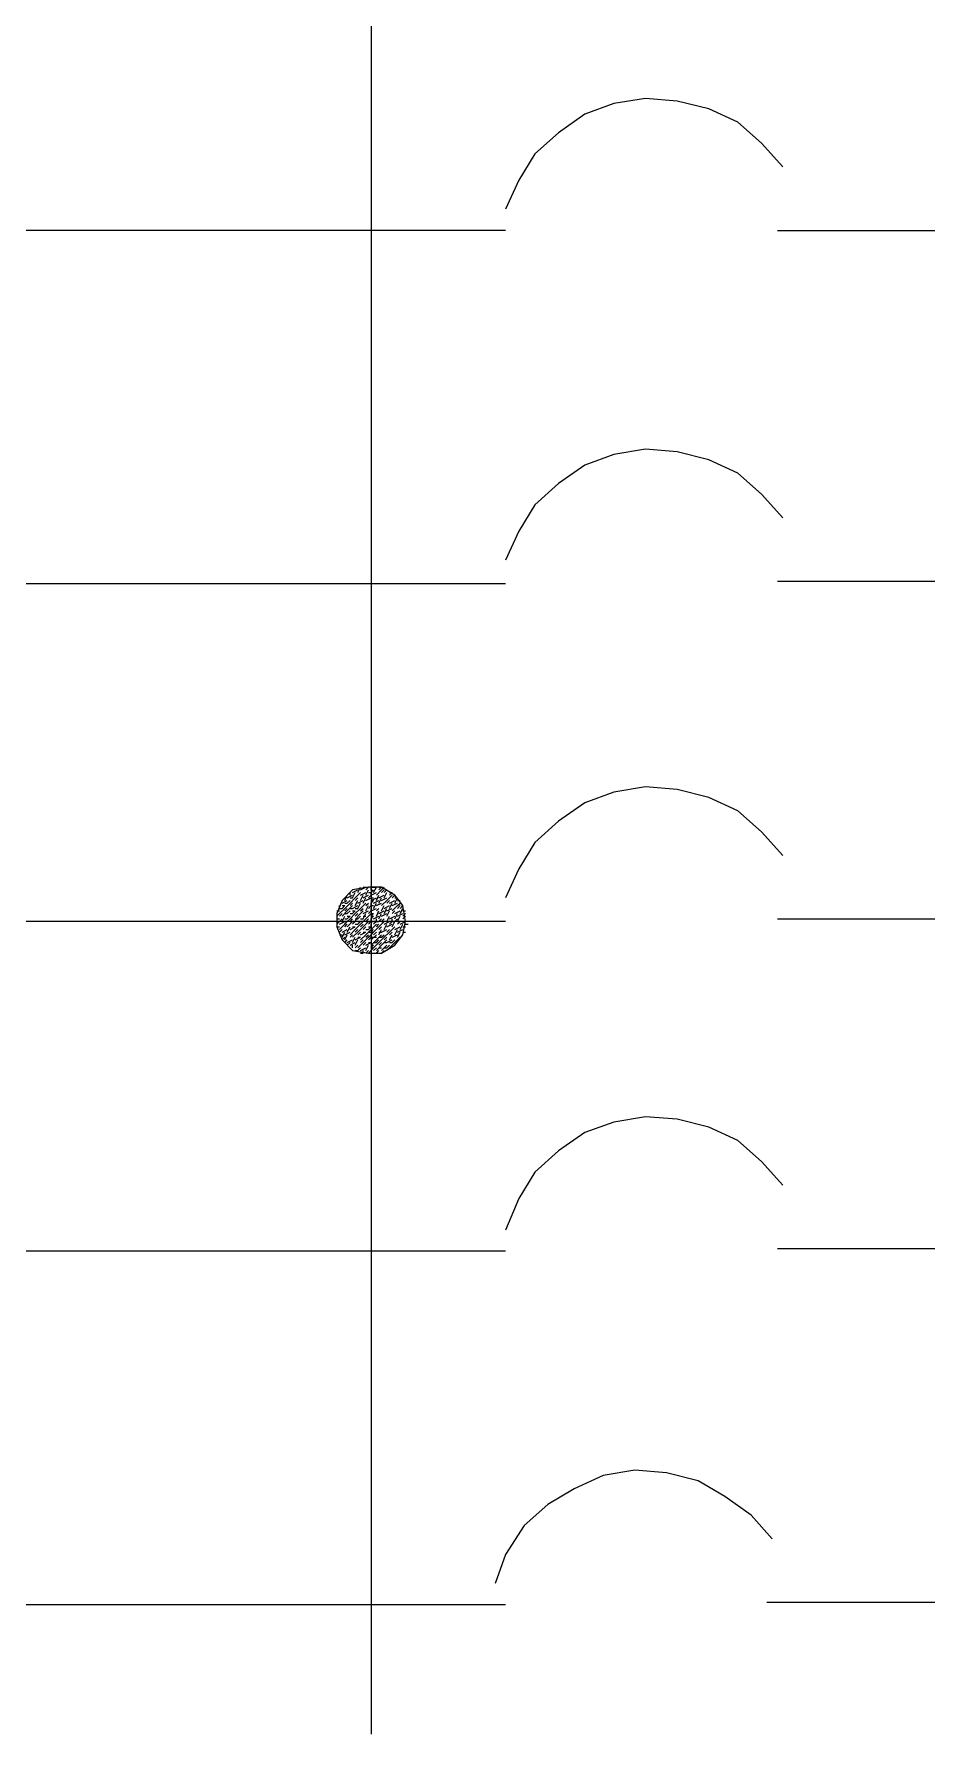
# Model space of a CAD drawing. Header units: metres. Extents: x 0 to 113, y -32 to 21.
# Drawn here: x 62.882 to 63.502, y -16 to -14.819 of the extents above; entities that cross this region are included whole.
import ezdxf

# ---------------------------------------------------------------- set-up
doc = ezdxf.new("R2010")
doc.units = ezdxf.units.M
doc.header["$LTSCALE"] = 0.5
doc.layers.add('TABLA', color=7, linetype='Continuous')

msp = doc.modelspace()

# ---------------------------------------------------------------- linework, layer by layer
at = {"layer": 'TABLA', "color": 7, "linetype": 'Continuous', "lineweight": 18, "true_color": 0x000007}
for p, q in [((63.1164, -13.8032), (63.1164, -15.9997)), ((63.2098, -14.9555), (62.3177, -14.9555)), ((63.3985, -14.9555), (63.5561, -14.9555)), ((63.2098, -15.2009), (62.3177, -15.2009)), ((63.3985, -15.1991), (63.5561, -15.1991)), ((63.0981, -15.4208), (63.0999, -15.4171)), ((63.0999, -15.4189), (63.1036, -15.4171)), ((63.1018, -15.4171), (63.1018, -15.4153)), ((63.1036, -15.4153), (63.1073, -15.4134)), ((63.1036, -15.4189), (63.1054, -15.4153)), ((63.1073, -15.4153), (63.1091, -15.4116)), ((63.1091, -15.4134), (63.1127, -15.4116)), ((63.1091, -15.4171), (63.1127, -15.4153)), ((63.1091, -15.4208), (63.1109, -15.4171)), ((63.1109, -15.4116), (63.1127, -15.4116)), ((63.1109, -15.4189), (63.1146, -15.4171)), ((63.1127, -15.4134), (63.1146, -15.4116)), ((63.1127, -15.4171), (63.1146, -15.4134)), ((63.1146, -15.4153), (63.1164, -15.4153)), ((63.1146, -15.4189), (63.1164, -15.4171)), ((63.1164, -15.4116), (63.1182, -15.4116)), ((63.1164, -15.4134), (63.1164, -15.4116)), ((63.1164, -15.4153), (63.1182, -15.4134)), ((63.1164, -15.4171), (63.1164, -15.4153)), ((63.1164, -15.4171), (63.1201, -15.4153)), ((63.1182, -15.4116), (63.1201, -15.4116)), ((63.1182, -15.4153), (63.1201, -15.4116)), ((63.1201, -15.4208), (63.1219, -15.4171)), ((63.1219, -15.4116), (63.1237, -15.4116)), ((63.1219, -15.4134), (63.1237, -15.4116)), ((63.1219, -15.4189), (63.1256, -15.4171)), ((63.1237, -15.4153), (63.1256, -15.4134)), ((63.1256, -15.4153), (63.1274, -15.4134)), ((63.1256, -15.4189), (63.1274, -15.4153)), ((63.1292, -15.4153), (63.1311, -15.4153)), ((63.1292, -15.4171), (63.1311, -15.4153)), ((63.1311, -15.4189), (63.1329, -15.4171)), ((63.0926, -15.4281), (63.0944, -15.4281)), ((63.0944, -15.4263), (63.0944, -15.4244)), ((63.0944, -15.4263), (63.0963, -15.4263)), ((63.0963, -15.4226), (63.0999, -15.4208)), ((63.0963, -15.4244), (63.0981, -15.4244)), ((63.0963, -15.4263), (63.0981, -15.4244)), ((63.0981, -15.4226), (63.0999, -15.4226)), ((63.0981, -15.4281), (63.0999, -15.4263)), ((63.0999, -15.4226), (63.1018, -15.4208)), ((63.0999, -15.4299), (63.1018, -15.4281)), ((63.1018, -15.4189), (63.1036, -15.4189)), ((63.1018, -15.4244), (63.1036, -15.4226)), ((63.1018, -15.4263), (63.1036, -15.4263)), ((63.1036, -15.4263), (63.1073, -15.4244)), ((63.1036, -15.4281), (63.1054, -15.4281)), ((63.1036, -15.4299), (63.1054, -15.4281)), ((63.1054, -15.4208), (63.1073, -15.4189)), ((63.1054, -15.4244), (63.1073, -15.4208)), ((63.1054, -15.4263), (63.1073, -15.4263)), ((63.1073, -15.4226), (63.1109, -15.4208)), ((63.1073, -15.4263), (63.1091, -15.4226)), ((63.1091, -15.4281), (63.1109, -15.4263)), ((63.1109, -15.4226), (63.1127, -15.4189)), ((63.1109, -15.4299), (63.1146, -15.4281)), ((63.1127, -15.4208), (63.1164, -15.4189)), ((63.1127, -15.4244), (63.1146, -15.4226)), ((63.1127, -15.4281), (63.1146, -15.4244)), ((63.1146, -15.4263), (63.1164, -15.4244)), ((63.1146, -15.4299), (63.1164, -15.4281)), ((63.1164, -15.4189), (63.1182, -15.4189)), ((63.1164, -15.4208), (63.1201, -15.4189)), ((63.1164, -15.4208), (63.1182, -15.4208)), ((63.1164, -15.4226), (63.1182, -15.4208)), ((63.1164, -15.4244), (63.1164, -15.4226)), ((63.1164, -15.4244), (63.1182, -15.4244)), ((63.1164, -15.4281), (63.1164, -15.4263)), ((63.1164, -15.4281), (63.1201, -15.4263)), ((63.1182, -15.4226), (63.1219, -15.4208)), ((63.1182, -15.4263), (63.1201, -15.4226)), ((63.1201, -15.4244), (63.1237, -15.4226)), ((63.1201, -15.4281), (63.1219, -15.4263)), ((63.1201, -15.4318), (63.1219, -15.4281)), ((63.1219, -15.4226), (63.1237, -15.4189)), ((63.1219, -15.4299), (63.1256, -15.4281)), ((63.1237, -15.4208), (63.1274, -15.4189)), ((63.1237, -15.4281), (63.1256, -15.4244)), ((63.1256, -15.4263), (63.1292, -15.4244)), ((63.1256, -15.4299), (63.1274, -15.4263)), ((63.1274, -15.4226), (63.1292, -15.4208)), ((63.1274, -15.4281), (63.1311, -15.4263)), ((63.1274, -15.4318), (63.1292, -15.4281)), ((63.1292, -15.4226), (63.1329, -15.4208)), ((63.1292, -15.4263), (63.1311, -15.4226)), ((63.1311, -15.4244), (63.1347, -15.4226)), ((63.1311, -15.4299), (63.1329, -15.4281)), ((63.1329, -15.4189), (63.1347, -15.4189)), ((63.1329, -15.4226), (63.1347, -15.4189)), ((63.1329, -15.4299), (63.1366, -15.4281)), ((63.1347, -15.4208), (63.1366, -15.4208)), ((63.1347, -15.4263), (63.1366, -15.4244)), ((63.1366, -15.4263), (63.1384, -15.4244)), ((63.1366, -15.4299), (63.1384, -15.4263)), ((63.1384, -15.4281), (63.1402, -15.4281)), ((63.2098, -15.4354), (62.3177, -15.4354)), ((63.0926, -15.4336), (63.0944, -15.4336)), ((63.0926, -15.4354), (63.0944, -15.4354)), ((63.0926, -15.4373), (63.0944, -15.4354)), ((63.0926, -15.4391), (63.0944, -15.4391)), ((63.0944, -15.4318), (63.0963, -15.4299)), ((63.0944, -15.4354), (63.0963, -15.4336)), ((63.0944, -15.4373), (63.0981, -15.4354)), ((63.0944, -15.4428), (63.0963, -15.4409)), ((63.0963, -15.4354), (63.0981, -15.4318)), ((63.0963, -15.4354), (63.0981, -15.4354)), ((63.0963, -15.4428), (63.0999, -15.4409)), ((63.0981, -15.4299), (63.0999, -15.4299)), ((63.0981, -15.4336), (63.0999, -15.4336)), ((63.0981, -15.4391), (63.0999, -15.4373)), ((63.0999, -15.4318), (63.1018, -15.4318)), ((63.0999, -15.4336), (63.1018, -15.4318)), ((63.0999, -15.4428), (63.1018, -15.4391)), ((63.1018, -15.4299), (63.1036, -15.4299)), ((63.1018, -15.4354), (63.1036, -15.4336)), ((63.1018, -15.4354), (63.1036, -15.4354)), ((63.1018, -15.4409), (63.1054, -15.4391)), ((63.1036, -15.4373), (63.1054, -15.4354)), ((63.1036, -15.4391), (63.1054, -15.4391)), ((63.1054, -15.4318), (63.1073, -15.4299)), ((63.1054, -15.4336), (63.1073, -15.4336)), ((63.1054, -15.4373), (63.1073, -15.4373)), ((63.1054, -15.4428), (63.1073, -15.4409)), ((63.1073, -15.4336), (63.1091, -15.4318)), ((63.1073, -15.4354), (63.1091, -15.4354)), ((63.1073, -15.4373), (63.1091, -15.4354)), ((63.1091, -15.4336), (63.1109, -15.4336)), ((63.1091, -15.4391), (63.1109, -15.4373)), ((63.1109, -15.4336), (63.1127, -15.4299)), ((63.1109, -15.4318), (63.1127, -15.4318)), ((63.1109, -15.4409), (63.1127, -15.4391)), ((63.1127, -15.4354), (63.1146, -15.4336)), ((63.1127, -15.4354), (63.1146, -15.4354)), ((63.1127, -15.4409), (63.1146, -15.4409)), ((63.1146, -15.4373), (63.1164, -15.4354)), ((63.1146, -15.4391), (63.1164, -15.4391)), ((63.1146, -15.4409), (63.1164, -15.4391)), ((63.1164, -15.4299), (63.1182, -15.4299)), ((63.1164, -15.4318), (63.1182, -15.4299)), ((63.1164, -15.4318), (63.1182, -15.4318)), ((63.1164, -15.4336), (63.1182, -15.4318)), ((63.1164, -15.4354), (63.1164, -15.4336)), ((63.1164, -15.4354), (63.1182, -15.4354)), ((63.1164, -15.4391), (63.1164, -15.4373)), ((63.1164, -15.4409), (63.1201, -15.4373)), ((63.1164, -15.4428), (63.1182, -15.4409)), ((63.1182, -15.4336), (63.1219, -15.4318)), ((63.1182, -15.4354), (63.1201, -15.4354)), ((63.1182, -15.4373), (63.1201, -15.4354)), ((63.1201, -15.4354), (63.1201, -15.4336)), ((63.1201, -15.4354), (63.1219, -15.4354)), ((63.1201, -15.4391), (63.1219, -15.4373)), ((63.1219, -15.4336), (63.1237, -15.4299)), ((63.1219, -15.4354), (63.1237, -15.4336)), ((63.1219, -15.4409), (63.1237, -15.4391)), ((63.1219, -15.4446), (63.1237, -15.4409)), ((63.1237, -15.4318), (63.1274, -15.4299)), ((63.1237, -15.4354), (63.1256, -15.4336)), ((63.1237, -15.4354), (63.1256, -15.4354)), ((63.1237, -15.4428), (63.1274, -15.4409)), ((63.1256, -15.4373), (63.1292, -15.4354)), ((63.1256, -15.4409), (63.1274, -15.4373)), ((63.1274, -15.4354), (63.1292, -15.4318)), ((63.1274, -15.4354), (63.1292, -15.4354)), ((63.1274, -15.4391), (63.1311, -15.4373)), ((63.1274, -15.4428), (63.1292, -15.4409)), ((63.1292, -15.4336), (63.1329, -15.4318)), ((63.1292, -15.4373), (63.1311, -15.4354)), ((63.1311, -15.4354), (63.1311, -15.4336)), ((63.1311, -15.4354), (63.1329, -15.4354)), ((63.1311, -15.4391), (63.1329, -15.4354)), ((63.1329, -15.4336), (63.1347, -15.4299)), ((63.1329, -15.4354), (63.1347, -15.4336)), ((63.1329, -15.4409), (63.1366, -15.4391)), ((63.1329, -15.4446), (63.1347, -15.4409)), ((63.1347, -15.4318), (63.1384, -15.4299)), ((63.1347, -15.4354), (63.1366, -15.4318)), ((63.1347, -15.4354), (63.1366, -15.4354)), ((63.1347, -15.4373), (63.1366, -15.4354)), ((63.1347, -15.4428), (63.1384, -15.4409)), ((63.1366, -15.4373), (63.1402, -15.4354)), ((63.1366, -15.4409), (63.1384, -15.4373)), ((63.1384, -15.4318), (63.1402, -15.4299)), ((63.1384, -15.4336), (63.1402, -15.4318)), ((63.1384, -15.4391), (63.1402, -15.4391)), ((63.1402, -15.4373), (63.1421, -15.4373)), ((63.3985, -15.4336), (63.5561, -15.4336)), ((63.0944, -15.4446), (63.0963, -15.4446)), ((63.0963, -15.4464), (63.0981, -15.4428)), ((63.0963, -15.4482), (63.0981, -15.4464)), ((63.0981, -15.4446), (63.1018, -15.4428)), ((63.0981, -15.4482), (63.0999, -15.4446)), ((63.0981, -15.4501), (63.0999, -15.4482)), ((63.0999, -15.4501), (63.1036, -15.4482)), ((63.0999, -15.4519), (63.1018, -15.4501)), ((63.1018, -15.4464), (63.1036, -15.4446)), ((63.1018, -15.4519), (63.1054, -15.4501)), ((63.1036, -15.4501), (63.1054, -15.4464)), ((63.1036, -15.4537), (63.1036, -15.4519)), ((63.1054, -15.4482), (63.1091, -15.4464)), ((63.1054, -15.4519), (63.1073, -15.4482)), ((63.1054, -15.4537), (63.1073, -15.4519)), ((63.1073, -15.4446), (63.1091, -15.4428)), ((63.1073, -15.4464), (63.1091, -15.4464)), ((63.1091, -15.4446), (63.1127, -15.4428)), ((63.1091, -15.4501), (63.1109, -15.4482)), ((63.1109, -15.4428), (63.1127, -15.4428)), ((63.1109, -15.4519), (63.1127, -15.4501)), ((63.1127, -15.4464), (63.1146, -15.4446)), ((63.1127, -15.4519), (63.1164, -15.4501)), ((63.1127, -15.4556), (63.1146, -15.4519)), ((63.1146, -15.4428), (63.1164, -15.4428)), ((63.1146, -15.4482), (63.1164, -15.4464)), ((63.1146, -15.4501), (63.1164, -15.4501)), ((63.1164, -15.4428), (63.1182, -15.4428)), ((63.1164, -15.4482), (63.1201, -15.4446)), ((63.1164, -15.4464), (63.1182, -15.4464)), ((63.1164, -15.4519), (63.1182, -15.4519)), ((63.1164, -15.4537), (63.1182, -15.4519)), ((63.1182, -15.4446), (63.1201, -15.4428)), ((63.1182, -15.4464), (63.1201, -15.4464)), ((63.1182, -15.4501), (63.1201, -15.4501)), ((63.1201, -15.4501), (63.1219, -15.4482)), ((63.1219, -15.4428), (63.1237, -15.4428)), ((63.1219, -15.4464), (63.1237, -15.4464)), ((63.1219, -15.4519), (63.1237, -15.4501)), ((63.1237, -15.4464), (63.1256, -15.4446)), ((63.1237, -15.4556), (63.1274, -15.4519)), ((63.1256, -15.4482), (63.1274, -15.4464)), ((63.1256, -15.4501), (63.1274, -15.4501)), ((63.1274, -15.4501), (63.1311, -15.4482)), ((63.1274, -15.4537), (63.1292, -15.4519)), ((63.1292, -15.4446), (63.1311, -15.4428)), ((63.1292, -15.4482), (63.1311, -15.4446)), ((63.1292, -15.4501), (63.1311, -15.4501)), ((63.1311, -15.4464), (63.1347, -15.4446)), ((63.1311, -15.4501), (63.1329, -15.4482)), ((63.1347, -15.4464), (63.1366, -15.4428)), ((63.1384, -15.4428), (63.1402, -15.4428)), ((63.1054, -15.4556), (63.1073, -15.4556)), ((63.1073, -15.4556), (63.1091, -15.4537)), ((63.1091, -15.4556), (63.1127, -15.4537)), ((63.1091, -15.4574), (63.1109, -15.4574)), ((63.1109, -15.4574), (63.1109, -15.4556)), ((63.1127, -15.4574), (63.1146, -15.4556)), ((63.1146, -15.4574), (63.1164, -15.4556)), ((63.1164, -15.4537), (63.1182, -15.4537)), ((63.1164, -15.4574), (63.1182, -15.4574)), ((63.1182, -15.4556), (63.1201, -15.4537)), ((63.1182, -15.4574), (63.1201, -15.4574)), ((63.1201, -15.4574), (63.1219, -15.4556)), ((63.1219, -15.4537), (63.1237, -15.4537)), ((63.1237, -15.4574), (63.1256, -15.4556)), ((63.1256, -15.4537), (63.1274, -15.4537)), ((63.2098, -15.6644), (62.3177, -15.6644)), ((63.3985, -15.6626), (63.5561, -15.6626)), ((63.2098, -15.9099), (62.3085, -15.9099)), ((63.3912, -15.9081), (63.5487, -15.9081))]:
    msp.add_line(p, q, dxfattribs=at)
for points in [[(63.4022, -14.9115), (63.3875, -14.895), (63.371, -14.8804), (63.3509, -14.8712), (63.3289, -14.8657), (63.3069, -14.8639), (63.2849, -14.8675), (63.2648, -14.8749), (63.2465, -14.8877), (63.23, -14.9023), (63.219, -14.9207), (63.2098, -14.9408)], [(63.4022, -15.1551), (63.3875, -15.1387), (63.371, -15.124), (63.3509, -15.1148), (63.3289, -15.1093), (63.3069, -15.1075), (63.2849, -15.1112), (63.2648, -15.1185), (63.2465, -15.1313), (63.23, -15.146), (63.219, -15.1643), (63.2098, -15.1845)], [(63.4022, -15.3896), (63.3875, -15.3731), (63.371, -15.3585), (63.3509, -15.3493), (63.3289, -15.3438), (63.3069, -15.342), (63.2849, -15.3457), (63.2648, -15.353), (63.2465, -15.3658), (63.23, -15.3805), (63.219, -15.3988), (63.2098, -15.4189)], [(63.0926, -15.4318), (63.0944, -15.4299), (63.0981, -15.4263), (63.1018, -15.4226), (63.1054, -15.4189), (63.1091, -15.4153)], [(63.1201, -15.4171), (63.1237, -15.4134), (63.1256, -15.4116)], [(63.1237, -15.4244), (63.1274, -15.4208), (63.1311, -15.4171)], [(63.0963, -15.4318), (63.0999, -15.4281), (63.1036, -15.4244)], [(63.0999, -15.4354), (63.1018, -15.4336), (63.1054, -15.4299), (63.1091, -15.4263), (63.1127, -15.4226)], [(63.1054, -15.4354), (63.1073, -15.4318), (63.1109, -15.4281)], [(63.1311, -15.4281), (63.1347, -15.4244), (63.1366, -15.4226)], [(63.0944, -15.4409), (63.0981, -15.4373), (63.0999, -15.4354)], [(63.0999, -15.4391), (63.1036, -15.4354), (63.1054, -15.4354)], [(63.1018, -15.4446), (63.1054, -15.4409), (63.1091, -15.4373), (63.1109, -15.4354)], [(63.1036, -15.4464), (63.1073, -15.4428), (63.1109, -15.4391), (63.1146, -15.4354), (63.1164, -15.4354)], [(63.1091, -15.4482), (63.1127, -15.4446), (63.1164, -15.4409)], [(63.1109, -15.4354), (63.1127, -15.4336), (63.1164, -15.4299)], [(63.1164, -15.4446), (63.1182, -15.4428), (63.1219, -15.4391), (63.1256, -15.4354)], [(63.1164, -15.4556), (63.1182, -15.4537), (63.1219, -15.4501), (63.1256, -15.4464), (63.1292, -15.4428), (63.1329, -15.4391)], [(63.1073, -15.4537), (63.1109, -15.4501), (63.1146, -15.4464), (63.1164, -15.4446)], [(63.1164, -15.4519), (63.1201, -15.4482), (63.1237, -15.4446)], [(63.1201, -15.4556), (63.1237, -15.4519), (63.1274, -15.4482)], [(63.1274, -15.4556), (63.1292, -15.4537), (63.1329, -15.4501), (63.1366, -15.4464)], [(63.4022, -15.6186), (63.3875, -15.6021), (63.371, -15.5875), (63.3509, -15.5783), (63.3289, -15.5728), (63.3069, -15.571), (63.2849, -15.5747), (63.2648, -15.582), (63.2465, -15.5948), (63.23, -15.6095), (63.219, -15.6278), (63.2098, -15.6498)], [(63.3949, -15.8641), (63.3802, -15.8476), (63.3619, -15.8348), (63.3436, -15.8238), (63.3216, -15.8183), (63.2996, -15.8165), (63.2776, -15.8201), (63.2575, -15.8293), (63.2391, -15.8403), (63.2227, -15.8549), (63.2098, -15.8751), (63.2025, -15.8952)]]:
    msp.add_lwpolyline(points, dxfattribs=at)
msp.add_lwpolyline([(63.1402, -15.4354), (63.1384, -15.4244), (63.1329, -15.4171), (63.1237, -15.4116), (63.1146, -15.4116), (63.1036, -15.4134), (63.0963, -15.4208), (63.0926, -15.4299), (63.0926, -15.4391), (63.0963, -15.4482), (63.1036, -15.4556), (63.1146, -15.4574), (63.1237, -15.4574), (63.1329, -15.4519), (63.1384, -15.4446)], close=True, dxfattribs=at)

doc.saveas('drawing.dxf')
